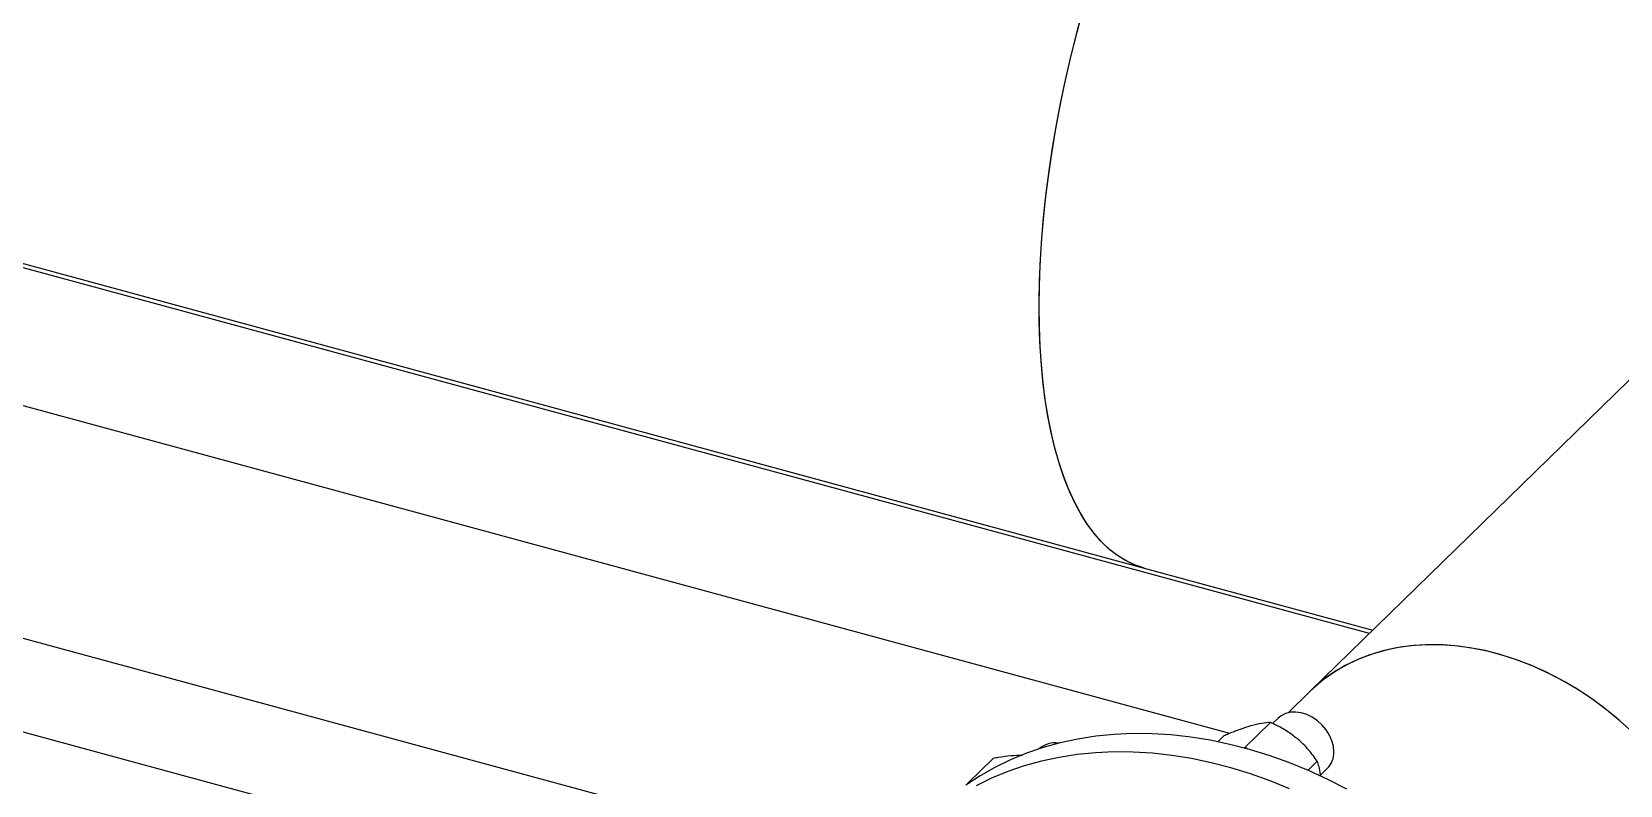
# Model space of a CAD drawing. Header units: inches. Extents: x 0.9 to 37.1, y -8.4 to 11.7.
# Drawn here: x 36.4989 to 36.7044, y 1.3564 to 1.4539 of the extents above; entities that cross this region are included whole.
import ezdxf

# ---------------------------------------------------------------- set-up
doc = ezdxf.new("R2010")
doc.units = ezdxf.units.IN
doc.header["$MEASUREMENT"] = 0

msp = doc.modelspace()

# ---------------------------------------------------------------- linework, layer by layer
at = {"color": 7, "linetype": 'Continuous', "lineweight": 25}
for p, q in [((36.6719473384846, 1.376017425212206), (36.33834319378569, 1.466683883469227)), ((36.65387357378214, 1.363071835086444), (36.32403199005133, 1.452715709894262)), ((36.44380945340826, 1.438555185634983), (36.64280353078568, 1.384472859331101)), ((36.60875956550957, 1.345228499988471), (36.29990622212918, 1.429168220792638)), ((36.60002012385297, 1.335471467687092), (36.30005552622076, 1.416995417859686)), ((36.71269120558449, 1.415784688562683), (36.66428180029398, 1.36853562494023)), ((36.64280353078568, 1.384472859331101), (36.67237590693093, 1.376435721154194)), ((36.66428180029398, 1.36853562494023), (36.66143157590628, 1.36575371856016)), ((36.65588926822026, 1.361303163343411), (36.65915856664792, 1.364494098833785)), ((36.66013283968098, 1.365049791420368), (36.65943096128294, 1.364364736586803)), ((36.65233161560533, 1.361990230698357), (36.65311504281645, 1.362754879673486)), ((36.65559560425022, 1.361218652052048), (36.65588926822026, 1.361303163343411)), ((36.65588926822026, 1.361303163343411), (36.65618451396249, 1.361057713913236)), ((36.62001156684801, 1.356650823567924), (36.62328086527567, 1.359841759058297)), ((36.66399491731571, 1.358291641097462), (36.66520209047938, 1.359469879112805)), ((36.66556740303466, 1.357617669618062), (36.66649917706452, 1.358527109636064)), ((36.61996769209197, 1.356504050235527), (36.62001156684801, 1.356650823567924)), ((36.62001156684801, 1.356650823567924), (36.62017673136412, 1.356648827477118))]:
    msp.add_line(p, q, dxfattribs=at)
at = {"color": 7, "linetype": 'Continuous', "lineweight": 25, "flags": 128}
for points in [[(36.64280353078568, 1.384472859331101), (36.64259158396987, 1.384532827296176), (36.64142475551461, 1.384951008272192), (36.64029863246112, 1.385506940495721), (36.63921565374119, 1.386199419941359), (36.63817816484556, 1.387026946852828), (36.63718841274416, 1.387987728991108), (36.63624854101964, 1.38907968551603), (36.63536058522487, 1.390300451492918), (36.63452646847438, 1.3916473830145), (36.63374799727931, 1.393117562927031), (36.63302685763492, 1.394707807148198), (36.63236461136909, 1.396414671563127), (36.63176269275978, 1.398234459483575), (36.63122240542865, 1.400163229654132), (36.63074491951776, 1.4021968047881), (36.63033126915526, 1.404330780614571), (36.62998235021573, 1.406560535417092), (36.6296989183799, 1.408881240043275), (36.62948158749801, 1.411287868363668), (36.62933082826035, 1.41377520815723), (36.62924696717786, 1.416337872399841), (36.62923018587498, 1.418970310931399), (36.62928052069626, 1.421666822476227), (36.6293978626277, 1.424421566990772), (36.62958195753279, 1.427228578311832), (36.62983240670298, 1.430081777077943), (36.63014866772112, 1.432974983895921), (36.63053005563627, 1.435901932724047), (36.63097574444714, 1.438856284442925), (36.63148476889101, 1.441831640584597), (36.63205602653428, 1.444821557190205), (36.6326882801601, 1.447819558766167), (36.63338016044789, 1.450819152308654), (36.63413016893904, 1.453813841365995), (36.63493668128216, 1.45679714010854)], [(36.62922808799911, 1.41830596927985), (36.62926164833296, 1.420987004868764), (36.6293622566503, 1.423727745760953), (36.62952969505591, 1.426522256121943), (36.62976360091551, 1.429364483664565), (36.63006346764107, 1.432248272756862), (36.63042864578805, 1.435167377753814), (36.6308583444619, 1.438115476524014), (36.63135163303096, 1.441086184142), (36.63190744314205, 1.44407306671658), (36.63252457103424, 1.447069655325207), (36.63320168014592, 1.450069460024228), (36.63393730400954, 1.45306598390465), (36.63472984942761, 1.456052737163008)], [(36.64280353078568, 1.384472859331101), (36.6417127437463, 1.384833508354411), (36.64057621215703, 1.385355104029207), (36.6394822237255, 1.386013575770089), (36.63843314778705, 1.386807497473893), (36.63743125640656, 1.387735149682996), (36.63647871945765, 1.388794523309281), (36.63557759992325, 1.38998332398537), (36.63472984942761, 1.391298977033718), (36.63393730400954, 1.392738633042789), (36.63320168014592, 1.394299174038245), (36.63252457103424, 1.395977220235786), (36.63190744314205, 1.39776913736101), (36.63135163303096, 1.399671044520445), (36.6308583444619, 1.401678822606693), (36.63042864578805, 1.403788123219504), (36.63006346764107, 1.405994378083447), (36.62976360091551, 1.408292808941765), (36.62952969505591, 1.41067843790503), (36.6293622566503, 1.413146098232131), (36.62926164833296, 1.415690445520291), (36.62922808799911, 1.41830596927985)], [(36.70599905558975, 1.363206219255264), (36.70434910276685, 1.364709145207152), (36.70263218228634, 1.366124549681096), (36.70085549550937, 1.367446495978844), (36.69902649447775, 1.368669439398215), (36.6971528506574, 1.369788250489505), (36.69524242276167, 1.370798236570183), (36.69330322378907, 1.371695161407631), (36.69134338741399, 1.372475262987377), (36.68937113387128, 1.373135269292292), (36.68739473547773, 1.373672412026565), (36.68542248193503, 1.374084438226898), (36.68346264555996, 1.374369619712216), (36.68152344658735, 1.374526760332264), (36.67961301869161, 1.374555200984671), (36.67773937487127, 1.374454822379456), (36.67591037383965, 1.374226045539374), (36.67413368706269, 1.373869830033997), (36.67241676658217, 1.37338766995495), (36.67076681375927, 1.372781587649165), (36.66919074906952, 1.372054125236463), (36.66769518307596, 1.371208333947012), (36.6662863887021, 1.370247761323414), (36.66497027492115, 1.369176436341075), (36.66428180029398, 1.36853562494023)], [(36.70559322914295, 1.363589817173377), (36.7039258741334, 1.365071439837175), (36.70219332663422, 1.366464021433444), (36.7004028535517, 1.367761720991014), (36.69856196475219, 1.368959095506957), (36.69667838156308, 1.370051122776436), (36.69476000438684, 1.371033222457576), (36.69281487956405, 1.371901275283012), (36.69085116562417, 1.372651640337524), (36.68887709906592, 1.373281170329303), (36.68690095981048, 1.373787224790785), (36.68493103647265, 1.374167681153694), (36.68297559159549, 1.374420943651825), (36.68104282699439, 1.374545950014246), (36.67914084935576, 1.374542175920831), (36.67727763623481, 1.374409637201438), (36.67546100259489, 1.374148889769518), (36.6736985680288, 1.373761027290416), (36.67199772479959, 1.373247676594161), (36.67036560683486, 1.372610990851976), (36.66880905980457, 1.371853640545126), (36.66733461240787, 1.370978802263996), (36.66594844898957, 1.369990145384367), (36.66465638360077, 1.368891816676772), (36.66428180029398, 1.36853562494023)], [(36.66734655970852, 1.360693033039422), (36.66728178709038, 1.361408144610031), (36.6670895510812, 1.362135479525767), (36.6667760303045, 1.362851660643985), (36.66635130157599, 1.363533669314271), (36.66582901602648, 1.364159585216801), (36.66522596034326, 1.364709290899465), (36.66456151723221, 1.365165118369321), (36.6638570424416, 1.365512416956432), (36.66313517837086, 1.365740024198451), (36.66241912632516, 1.365840624611343), (36.66173190080643, 1.365810984815063), (36.66109558980829, 1.365652057457051), (36.66053064488978, 1.365368950593361), (36.66013283968098, 1.365049791420368)], [(36.66902826953842, 1.355868329885823), (36.66655384101655, 1.357124554487402), (36.66405227637274, 1.358266921607931), (36.66152989477637, 1.35929254552892), (36.65899306798227, 1.360198835435332), (36.6564482042351, 1.360983501960209), (36.65390173208154, 1.361644562967811), (36.65136008413123, 1.362180348560659), (36.64882968080752, 1.362589505297845), (36.64631691412878, 1.362870999613943), (36.64382813156174, 1.363024120429878), (36.64136961998715, 1.363048480949182), (36.63894758981861, 1.362944019635068), (36.63656815931454, 1.362711000365882), (36.6342373391229, 1.36235001176852), (36.63196101709777, 1.36186196573151), (36.62974494342616, 1.361248095101497), (36.62759471610248, 1.360509950568969), (36.62551576678757, 1.359649396751078), (36.62351334708782, 1.358668607481453), (36.62159251528918, 1.357570060318909), (36.61975812357948, 1.356356530288921)], [(36.66162157122206, 1.355894478864159), (36.65909918962569, 1.356920102785147), (36.6565623628316, 1.35782639269156), (36.65401749908442, 1.358611059216437), (36.65147102693086, 1.359272120224039), (36.64892937898056, 1.359807905816886), (36.64639897565684, 1.360217062554073), (36.6438862089781, 1.36049855687017), (36.64139742641106, 1.360651677686106), (36.63893891483647, 1.36067603820541), (36.63651688466793, 1.360571576891296), (36.63413745416386, 1.360338557622109), (36.63180663397222, 1.359977569024748), (36.6295303119471, 1.359489522987738), (36.62731423827548, 1.358875652357725), (36.62516401095181, 1.358137507825197), (36.62308506163689, 1.357276954007305), (36.62108264193714, 1.35629616473768)]]:
    msp.add_lwpolyline(points, dxfattribs=at)
at = {"color": 7, "linetype": 'Continuous', "lineweight": 25}
for centre, radius, start, end in [((36.6312557746739, 1.358787944840106), 0.003056400319331448, 80.94550565571488, 131.152374209929), ((36.66438927988172, 1.360601297030528), 0.002958702328613319, 315.4889887968539, 1.776768348938965)]:
    msp.add_arc(centre, radius, start, end, dxfattribs=at)
for points, knots in [([(36.65915856664792, 1.364494098833785), (36.65880056635121, 1.36446794718791), (36.65807152550148, 1.36441469131548), (36.65711197045144, 1.364197334834585), (36.65657667864087, 1.36404382515394), (36.65656217813356, 1.364039666733796)], [0, 0, 0, 0, 0.4841952181635658, 0.9860273763412023, 1, 1, 1, 1]), ([(36.66260570196501, 1.362397166453456), (36.66216681836518, 1.362732807971978), (36.66127319143474, 1.363416219929128), (36.66008110617235, 1.364062608999709), (36.65936688261561, 1.364396665368923), (36.65915856664792, 1.364494098833785)], [0, 0, 0, 0, 0.4060446745436295, 0.8267623950146986, 0.9999999999999999, 0.9999999999999999, 0.9999999999999999, 0.9999999999999999]), ([(36.65656217813356, 1.364039666733796), (36.65612329453371, 1.363902236902123), (36.65522966760327, 1.36362241100142), (36.65403758234089, 1.363148111307683), (36.65332335878415, 1.36284367416547), (36.65311504281645, 1.362754879673485)], [0, 0, 0, 0, 0.4060446745436753, 0.8267623950146394, 1, 1, 1, 1]), ([(36.66520209047938, 1.359469879112805), (36.66484409018268, 1.359969374659264), (36.66411504933294, 1.360986560010736), (36.6631554942829, 1.361938651803729), (36.66262020247234, 1.362385073350623), (36.66260570196501, 1.362397166453455)], [0, 0, 0, 0, 0.4841952181636056, 0.9860273763412062, 1, 1, 1, 1]), ([(36.62707657615508, 1.360216204425956), (36.62658893005001, 1.360206122998325), (36.62559601600134, 1.360185595835242), (36.62428841414361, 1.360012979863219), (36.62350837695606, 1.359880421930427), (36.62328086527567, 1.359841759058297)], [0, 0, 0, 0, 0.406044674543655, 0.8267623950146747, 1, 1, 1, 1]), ([(36.66520209047938, 1.359469879112805), (36.66526421629167, 1.359243912735347), (36.66541120009334, 1.358709297637668), (36.66554630377564, 1.358071563745299), (36.6655684724288, 1.35760536149418), (36.66557151424598, 1.357541392699674)], [0, 0, 0, 0, 0.3871271063355025, 0.9159061542513287, 1, 1, 1, 1])]:
    msp.add_open_spline(points, degree=3, knots=knots, dxfattribs=at)

doc.saveas('drawing.dxf')
